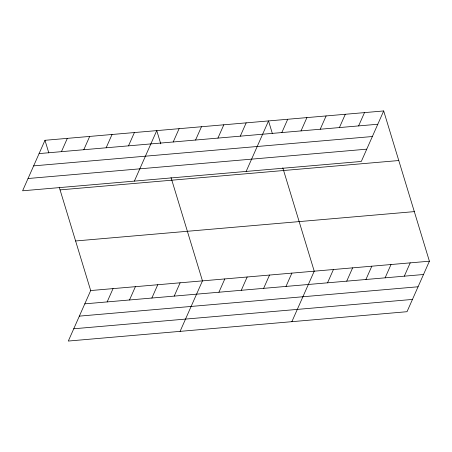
<?xml version="1.0" encoding="UTF-8"?>
<svg xmlns="http://www.w3.org/2000/svg" width="452" height="452" viewBox="0 0 452 452"><rect width="100%" height="100%" fill="white"/><g stroke="black" fill="none" stroke-linecap="round" stroke-linejoin="round"><path stroke-width="0.68" d="M44.98 140.301L22.6 190.795L361.312 161.449L383.691 110.949L44.98 140.301L48.799 152.861M61.438 151.657L67.331 138.363M83.795 149.725L89.688 136.425M106.152 147.787L112.039 134.487M128.504 145.849L134.397 132.549M134.374 181.111L156.754 130.611L160.776 143.838M59.257 187.241L90.688 290.551L68.308 341.051L407.02 311.699L429.4 261.205L383.691 110.949M173.212 141.973L179.105 128.679M107.147 301.913L113.04 288.619M195.569 140.035L201.462 126.741M129.504 299.975L135.397 286.681M217.926 138.103L223.819 124.803M151.861 298.043L157.754 284.743M240.278 136.165L246.17 122.865M174.212 296.105L180.105 282.805M246.154 171.427L268.528 120.927L272.347 133.493M180.082 331.367L202.462 280.867L171.031 177.551M281.828 132.566L287.721 119.266M218.926 292.229L224.819 278.929M301.021 130.899L306.914 117.605M241.278 290.291L247.171 276.997M320.219 129.238L326.112 115.938M263.635 288.353L269.528 275.059M339.412 127.577L345.305 114.277M285.992 286.421L291.885 273.121M358.606 125.91L364.498 112.616M291.862 321.677L314.236 271.183L282.805 167.867M327.536 282.816L333.429 269.522M346.729 281.155L352.622 267.855M365.928 279.494L371.821 266.194M385.121 277.827L391.014 264.533M404.314 276.166L410.207 262.866M39.087 153.595L377.799 124.249M33.646 165.873L372.358 136.521M28.041 178.517L366.753 149.171M60.059 189.885L398.777 160.533M75.603 240.972L414.314 211.621M90.688 290.551L429.4 261.205M84.795 303.851L423.507 274.505M79.354 316.129L418.066 286.777M73.749 328.773L412.461 299.427"/></g></svg>
